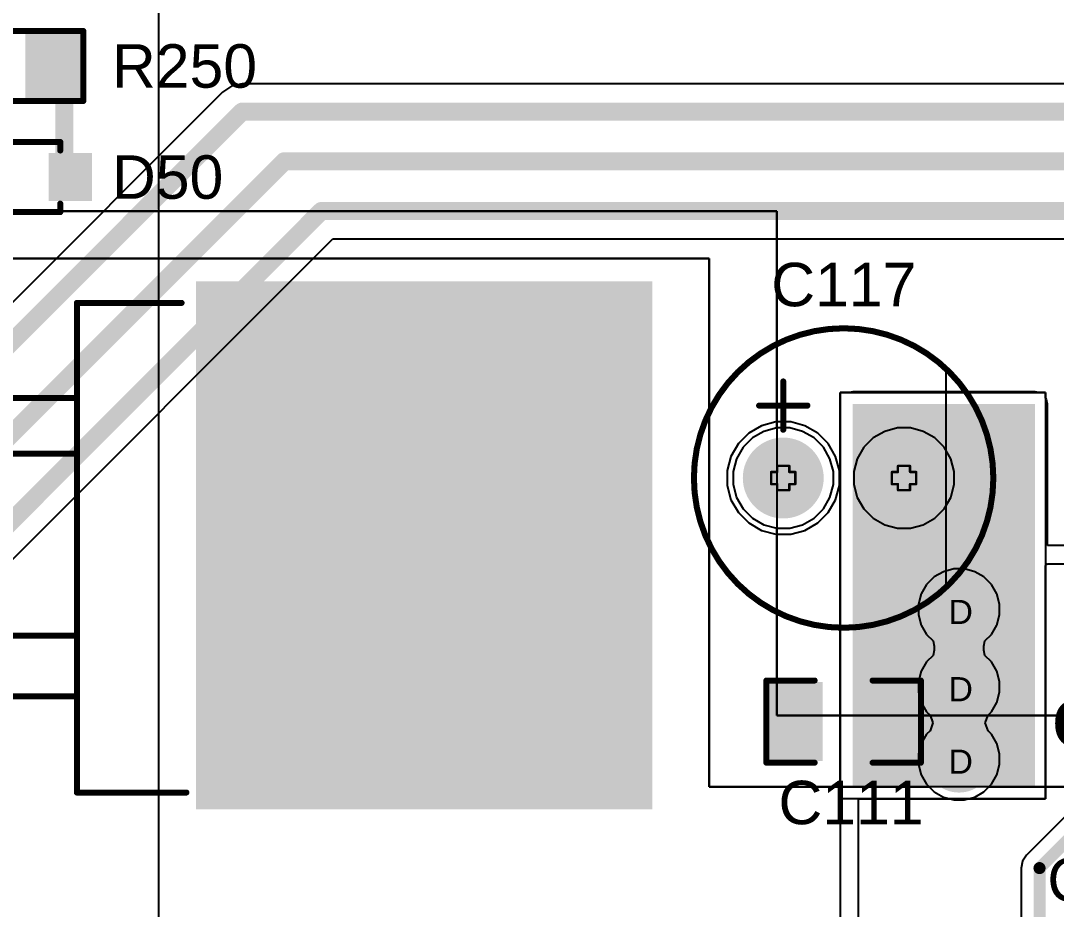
# Model space of a CAD drawing. Header units: inches. Extents: x 0 to 5379, y 0 to 5429.
# Drawn here: x 181.66 to 203.45, y 15.2 to 33.9 of the extents above; entities that cross this region are included whole.
import ezdxf

# ---------------------------------------------------------------- set-up
doc = ezdxf.new("R2010")
doc.units = ezdxf.units.IN
for name, color, linetype in [('Bottom Layer', 5, 'Continuous'), ('Bottom Solder', 6, 'Continuous'), ('Drill Drawing', 1, 'Continuous'), ('GND01', 16, 'Continuous'), ('GND02', 76, 'Continuous'), ('Multi-Layer', 9, 'Continuous'), ('Pad Holes', 156, 'Continuous'), ('PWR', 156, 'Continuous'), ('SIG 01', 90, 'Continuous'), ('Top Layer', 1, 'Continuous'), ('Top Overlay', 2, 'Continuous'), ('Top Paste', 8, 'Continuous'), ('Top Solder', 216, 'Continuous'), ('Via Holes', 16, 'Continuous')]:
    doc.layers.add(name, color=color, linetype=linetype)
doc.styles.add('Arial', font='', dxfattribs={"height": 0.2})
doc.styles.add('Arial_Bold', font='', dxfattribs={"height": 0.2})
doc.styles.get('Arial').set_extended_font_data('Arial')
doc.styles.get('Arial_Bold').set_extended_font_data('Arial', bold=True)

# ---------------------------------------------------------------- blocks, each defined once
blk = doc.blocks.new('R___0805_520')
at = {"layer": 'Top Layer'}
for points in [[(-1.524, 0.635), (-0.508, 0.635), (-0.508, -0.635), (-1.524, -0.635)], [(0.508, 0.635), (1.524, 0.635), (1.524, -0.635), (0.508, -0.635)]]:
    blk.add_hatch(color=1, dxfattribs=at).paths.add_polyline_path(points)
at = {"layer": 'Top Paste'}
for points in [[(-1.524, 0.635), (-0.508, 0.635), (-0.508, -0.635), (-1.524, -0.635)], [(0.508, 0.635), (1.524, 0.635), (1.524, -0.635), (0.508, -0.635)]]:
    blk.add_hatch(color=8, dxfattribs=at).paths.add_polyline_path(points)
at = {"layer": 'Top Solder'}
for points in [[(-1.6256, 0.7366), (-0.4064, 0.7366), (-0.4064, -0.7366), (-1.6256, -0.7366)], [(0.4064, 0.7366), (1.6256, 0.7366), (1.6256, -0.7366), (0.4064, -0.7366)]]:
    blk.add_hatch(color=216, dxfattribs=at).paths.add_polyline_path(points)
at = {"layer": 'Top Overlay'}
for points in [[(1.6256, 0.7366, 0.127, 0.127, 0), (-1.6256, 0.7366, 0.127, 0.127, 0)], [(-1.6256, 0.7366, 0.127, 0.127, 0), (-1.6256, -0.7366, 0.127, 0.127, 0)], [(1.6256, 0.7366, 0.127, 0.127, 0), (1.6256, -0.7366, 0.127, 0.127, 0)], [(1.6256, -0.7366, 0.127, 0.127, 0), (-1.6256, -0.7366, 0.127, 0.127, 0)]]:
    blk.add_lwpolyline(points, format="xyseb", dxfattribs=at)
for points in [[(-1.65735, 0.7366, 0.0635, 0.0635, 1), (-1.59385, 0.7366, 0.0635, 0.0635, 1)], [(-1.65735, 0.7366, 0.0635, 0.0635, 1), (-1.59385, 0.7366, 0.0635, 0.0635, 1)], [(1.59385, 0.7366, 0.0635, 0.0635, 1), (1.65735, 0.7366, 0.0635, 0.0635, 1)], [(1.59385, 0.7366, 0.0635, 0.0635, 1), (1.65735, 0.7366, 0.0635, 0.0635, 1)], [(-1.65735, -0.7366, 0.0635, 0.0635, 1), (-1.59385, -0.7366, 0.0635, 0.0635, 1)], [(-1.65735, -0.7366, 0.0635, 0.0635, 1), (-1.59385, -0.7366, 0.0635, 0.0635, 1)], [(1.59385, -0.7366, 0.0635, 0.0635, 1), (1.65735, -0.7366, 0.0635, 0.0635, 1)], [(1.59385, -0.7366, 0.0635, 0.0635, 1), (1.65735, -0.7366, 0.0635, 0.0635, 1)]]:
    blk.add_lwpolyline(points, format="xyseb", close=True, dxfattribs=at)
blk = doc.blocks.new('H2PAK_2_758')
at = {"layer": 'Top Layer'}
for points in [[(-5.5, 0.828), (-5.5, 10.328), (5.5, 10.328), (5.5, 0.828)], [(-3.34, -3.578), (-1.74, -3.578), (-1.74, -7.578), (-3.34, -7.578)], [(1.74, -3.578), (3.34, -3.578), (3.34, -7.578), (1.74, -7.578)]]:
    blk.add_hatch(color=1, dxfattribs=at).paths.add_polyline_path(points)
at = {"layer": 'Top Paste'}
for points in [[(-5.5, 0.828), (-5.5, 10.328), (5.5, 10.328), (5.5, 0.828)], [(-3.34, -3.578), (-1.74, -3.578), (-1.74, -7.578), (-3.34, -7.578)], [(1.74, -3.578), (3.34, -3.578), (3.34, -7.578), (1.74, -7.578)]]:
    blk.add_hatch(color=8, dxfattribs=at).paths.add_polyline_path(points)
at = {"layer": 'Top Solder'}
for points in [[(-5.551, 0.778), (-5.551, 10.379), (5.551, 10.379), (5.551, 0.778)], [(-3.391, -3.528), (-1.689, -3.528), (-1.689, -7.629), (-3.391, -7.629)], [(1.689, -3.528), (3.391, -3.528), (3.391, -7.629), (1.689, -7.629)]]:
    blk.add_hatch(color=216, dxfattribs=at).paths.add_polyline_path(points)
at = {"layer": 'Top Overlay'}
for points in [[(-5.1, -1.725, 0.127, 0.127, 0), (-5.1, 0.478, 0.127, 0.127, 0)], [(5.2, -1.725, 0.127, 0.127, 0), (5.2, 0.578, 0.127, 0.127, 0)], [(5.2, -1.725, 0.127, 0.127, 0), (-5.1, -1.725, 0.127, 0.127, 0)], [(-3.1, -3.225, 0.127, 0.127, 0), (-3.1, -1.725, 0.127, 0.127, 0)], [(-3.07, -1.725, 0.127, 0.127, 0), (-3.1, -1.725, 0.127, 0.127, 0)], [(-1.927, -3.225, 0.127, 0.127, 0), (-1.927, -1.725, 0.127, 0.127, 0)], [(1.9, -3.225, 0.127, 0.127, 0), (1.9, -1.725, 0.127, 0.127, 0)], [(1.959, -1.725, 0.127, 0.127, 0), (1.9, -1.725, 0.127, 0.127, 0)], [(3.178, -3.225, 0.127, 0.127, 0), (3.178, -1.725, 0.127, 0.127, 0)], [(-1.927, -3.225, 0.127, 0.127, 0), (-3.1, -3.225, 0.127, 0.127, 0)], [(3.178, -3.225, 0.127, 0.127, 0), (1.9, -3.225, 0.127, 0.127, 0)], [(-3.556, -5.493, 0.127, 0.127, 0), (-3.683, -5.366, 0.127, 0.127, 0)], [(-3.683, -5.62, 0.127, 0.127, 0), (-3.683, -5.366, 0.127, 0.127, 0)], [(-3.683, -5.62, 0.127, 0.127, 0), (-3.556, -5.493, 0.127, 0.127, 0)]]:
    blk.add_lwpolyline(points, format="xyseb", dxfattribs=at)
for points in [[(-5.132, 0.478, 0.0635, 0.0635, 1), (-5.068, 0.478, 0.0635, 0.0635, 1)], [(5.168, 0.578, 0.0635, 0.0635, 1), (5.232, 0.578, 0.0635, 0.0635, 1)], [(-5.132, -1.725, 0.0635, 0.0635, 1), (-5.068, -1.725, 0.0635, 0.0635, 1)], [(-5.132, -1.725, 0.0635, 0.0635, 1), (-5.068, -1.725, 0.0635, 0.0635, 1)], [(-3.132, -1.725, 0.0635, 0.0635, 1), (-3.068, -1.725, 0.0635, 0.0635, 1)], [(-3.132, -1.725, 0.0635, 0.0635, 1), (-3.068, -1.725, 0.0635, 0.0635, 1)], [(-3.102, -1.725, 0.0635, 0.0635, 1), (-3.039, -1.725, 0.0635, 0.0635, 1)], [(-1.959, -1.725, 0.0635, 0.0635, 1), (-1.896, -1.725, 0.0635, 0.0635, 1)], [(1.868, -1.725, 0.0635, 0.0635, 1), (1.932, -1.725, 0.0635, 0.0635, 1)], [(1.868, -1.725, 0.0635, 0.0635, 1), (1.932, -1.725, 0.0635, 0.0635, 1)], [(1.927, -1.725, 0.0635, 0.0635, 1), (1.99, -1.725, 0.0635, 0.0635, 1)], [(3.146, -1.725, 0.0635, 0.0635, 1), (3.21, -1.725, 0.0635, 0.0635, 1)], [(5.168, -1.725, 0.0635, 0.0635, 1), (5.232, -1.725, 0.0635, 0.0635, 1)], [(5.168, -1.725, 0.0635, 0.0635, 1), (5.232, -1.725, 0.0635, 0.0635, 1)], [(-3.132, -3.225, 0.0635, 0.0635, 1), (-3.068, -3.225, 0.0635, 0.0635, 1)], [(-3.132, -3.225, 0.0635, 0.0635, 1), (-3.068, -3.225, 0.0635, 0.0635, 1)], [(-1.959, -3.225, 0.0635, 0.0635, 1), (-1.896, -3.225, 0.0635, 0.0635, 1)], [(-1.959, -3.225, 0.0635, 0.0635, 1), (-1.896, -3.225, 0.0635, 0.0635, 1)], [(1.868, -3.225, 0.0635, 0.0635, 1), (1.932, -3.225, 0.0635, 0.0635, 1)], [(1.868, -3.225, 0.0635, 0.0635, 1), (1.932, -3.225, 0.0635, 0.0635, 1)], [(3.146, -3.225, 0.0635, 0.0635, 1), (3.21, -3.225, 0.0635, 0.0635, 1)], [(3.146, -3.225, 0.0635, 0.0635, 1), (3.21, -3.225, 0.0635, 0.0635, 1)], [(-3.714, -5.366, 0.0635, 0.0635, 1), (-3.651, -5.366, 0.0635, 0.0635, 1)], [(-3.714, -5.366, 0.0635, 0.0635, 1), (-3.651, -5.366, 0.0635, 0.0635, 1)], [(-3.587, -5.493, 0.0635, 0.0635, 1), (-3.524, -5.493, 0.0635, 0.0635, 1)], [(-3.587, -5.493, 0.0635, 0.0635, 1), (-3.524, -5.493, 0.0635, 0.0635, 1)], [(-3.714, -5.62, 0.0635, 0.0635, 1), (-3.651, -5.62, 0.0635, 0.0635, 1)], [(-3.714, -5.62, 0.0635, 0.0635, 1), (-3.651, -5.62, 0.0635, 0.0635, 1)]]:
    blk.add_lwpolyline(points, format="xyseb", close=True, dxfattribs=at)
blk = doc.blocks.new('SOD_323_886')
at = {"layer": 'Top Layer'}
for points in [[(-0.75, -0.45), (-1.55, -0.45), (-1.55, 0.45), (-0.75, 0.45)], [(1.55, -0.45), (0.75, -0.45), (0.75, 0.45), (1.55, 0.45)]]:
    blk.add_hatch(color=1, dxfattribs=at).paths.add_polyline_path(points)
at = {"layer": 'Top Overlay'}
for points in [[(-2.007, 0.483), (-0.914, 0.483), (-0.914, 0.788), (-2.007, 0.788)], [(-2.007, -0.508), (-1.575, -0.508), (-1.575, 0.508), (-2.007, 0.508)], [(-2.007, -0.787), (-0.914, -0.787), (-0.914, -0.482), (-2.007, -0.482)]]:
    blk.add_hatch(color=2, dxfattribs=at).paths.add_polyline_path(points)
at = {"layer": 'Top Paste'}
for points in [[(-0.75, -0.45), (-1.55, -0.45), (-1.55, 0.45), (-0.75, 0.45)], [(1.55, -0.45), (0.75, -0.45), (0.75, 0.45), (1.55, 0.45)]]:
    blk.add_hatch(color=8, dxfattribs=at).paths.add_polyline_path(points)
at = {"layer": 'Top Solder'}
for points in [[(-0.695, -0.505), (-1.605, -0.505), (-1.605, 0.505), (-0.695, 0.505)], [(1.605, -0.505), (0.695, -0.505), (0.695, 0.505), (1.605, 0.505)]]:
    blk.add_hatch(color=216, dxfattribs=at).paths.add_polyline_path(points)
at = {"layer": 'Top Overlay'}
for points in [[(-0.914, 0.737, 0.127, 0.127, 0), (0.94, 0.737, 0.127, 0.127, 0)], [(0.94, 0.559, 0.127, 0.127, 0), (0.94, 0.737, 0.127, 0.127, 0)], [(0.94, -0.737, 0.127, 0.127, 0), (0.94, -0.559, 0.127, 0.127, 0)], [(-0.914, -0.737, 0.127, 0.127, 0), (0.94, -0.737, 0.127, 0.127, 0)]]:
    blk.add_lwpolyline(points, format="xyseb", dxfattribs=at)
for points in [[(-0.946, 0.737, 0.0635, 0.0635, 1), (-0.883, 0.737, 0.0635, 0.0635, 1)], [(0.908, 0.737, 0.0635, 0.0635, 1), (0.972, 0.737, 0.0635, 0.0635, 1)], [(0.908, 0.737, 0.0635, 0.0635, 1), (0.972, 0.737, 0.0635, 0.0635, 1)], [(0.908, 0.559, 0.0635, 0.0635, 1), (0.972, 0.559, 0.0635, 0.0635, 1)], [(0.908, -0.559, 0.0635, 0.0635, 1), (0.972, -0.559, 0.0635, 0.0635, 1)], [(-0.946, -0.737, 0.0635, 0.0635, 1), (-0.883, -0.737, 0.0635, 0.0635, 1)], [(0.908, -0.737, 0.0635, 0.0635, 1), (0.972, -0.737, 0.0635, 0.0635, 1)], [(0.908, -0.737, 0.0635, 0.0635, 1), (0.972, -0.737, 0.0635, 0.0635, 1)]]:
    blk.add_lwpolyline(points, format="xyseb", close=True, dxfattribs=at)
blk = doc.blocks.new('SPE1VM221E12OL_1010')
at = {"layer": 'Bottom Layer'}
h = blk.add_hatch(color=5, dxfattribs=at)
edge = h.paths.add_edge_path()
edge.add_arc((-1.27, 0), 0.8, 0, 360)
h = blk.add_hatch(color=5, dxfattribs=at)
edge = h.paths.add_edge_path()
edge.add_arc((1.27, 0), 0.8, 0, 360)
at = {"layer": 'Bottom Solder'}
h = blk.add_hatch(color=6, dxfattribs=at)
edge = h.paths.add_edge_path()
edge.add_arc((-1.27, 0), 0.851, 0, 360)
h = blk.add_hatch(color=6, dxfattribs=at)
edge = h.paths.add_edge_path()
edge.add_arc((1.27, 0), 0.851, 0, 360)
at = {"layer": 'GND01'}
h = blk.add_hatch(color=16, dxfattribs=at)
edge = h.paths.add_edge_path()
edge.add_arc((-1.27, 0), 0.8, 0, 360)
h = blk.add_hatch(color=16, dxfattribs=at)
edge = h.paths.add_edge_path()
edge.add_arc((1.27, 0), 0.8, 0, 360)
at = {"layer": 'GND02'}
h = blk.add_hatch(color=76, dxfattribs=at)
edge = h.paths.add_edge_path()
edge.add_arc((-1.27, 0), 0.8, 0, 360)
h = blk.add_hatch(color=76, dxfattribs=at)
edge = h.paths.add_edge_path()
edge.add_arc((1.27, 0), 0.8, 0, 360)
at = {"layer": 'Multi-Layer'}
h = blk.add_hatch(color=9, dxfattribs=at)
edge = h.paths.add_edge_path()
edge.add_arc((-1.27, 0), 0.8, 0, 360)
h = blk.add_hatch(color=9, dxfattribs=at)
edge = h.paths.add_edge_path()
edge.add_arc((1.27, 0), 0.8, 0, 360)
at = {"layer": 'Pad Holes'}
h = blk.add_hatch(color=7, dxfattribs=at)
edge = h.paths.add_edge_path()
edge.add_arc((-1.27, 0), 0.5, 0, 360)
h = blk.add_hatch(color=7, dxfattribs=at)
edge = h.paths.add_edge_path()
edge.add_arc((1.27, 0), 0.5, 0, 360)
at = {"layer": 'PWR'}
h = blk.add_hatch(color=156, dxfattribs=at)
edge = h.paths.add_edge_path()
edge.add_arc((-1.27, 0), 0.8, 0, 360)
h = blk.add_hatch(color=156, dxfattribs=at)
edge = h.paths.add_edge_path()
edge.add_arc((1.27, 0), 0.8, 0, 360)
at = {"layer": 'SIG 01'}
h = blk.add_hatch(color=90, dxfattribs=at)
edge = h.paths.add_edge_path()
edge.add_arc((-1.27, 0), 0.8, 0, 360)
h = blk.add_hatch(color=90, dxfattribs=at)
edge = h.paths.add_edge_path()
edge.add_arc((1.27, 0), 0.8, 0, 360)
at = {"layer": 'Top Layer'}
h = blk.add_hatch(color=1, dxfattribs=at)
edge = h.paths.add_edge_path()
edge.add_arc((-1.27, 0), 0.8, 0, 360)
h = blk.add_hatch(color=1, dxfattribs=at)
edge = h.paths.add_edge_path()
edge.add_arc((1.27, 0), 0.8, 0, 360)
at = {"layer": 'Top Solder'}
h = blk.add_hatch(color=216, dxfattribs=at)
edge = h.paths.add_edge_path()
edge.add_arc((-1.27, 0), 0.851, 0, 360)
h = blk.add_hatch(color=216, dxfattribs=at)
edge = h.paths.add_edge_path()
edge.add_arc((1.27, 0), 0.851, 0, 360)
at = {"layer": 'Top Overlay'}
for p, q in [((2.159, -2.286), (2.159, 2.286)), ((2.159, 2.286), (2.319, 2.142)), ((2.319, 2.142), (2.595, 1.812)), ((2.595, 1.812), (2.822, 1.447)), ((2.822, 1.447), (2.997, 1.054)), ((2.997, 1.054), (3.115, 0.641)), ((3.115, 0.641), (3.175, 0.215)), ((3.175, 0.215), (3.175, -0.215)), ((3.175, -0.215), (3.115, -0.641)), ((3.115, -0.641), (2.997, -1.054)), ((2.997, -1.054), (2.822, -1.447)), ((2.822, -1.447), (2.595, -1.812)), ((2.595, -1.812), (2.319, -2.142)), ((2.319, -2.142), (2.159, -2.286)), ((2.159, -2.286), (2.159, -2.286))]:
    blk.add_line(p, q, dxfattribs=at)
for points in [[(3.15, 0, 0.127, 0.127, 1), (-3.15, 0, 0.127, 0.127, 1)], [(-1.302, 2.032, 0.0635, 0.0635, 1), (-1.238, 2.032, 0.0635, 0.0635, 1)], [(-1.81, 1.524, 0.0635, 0.0635, 1), (-1.746, 1.524, 0.0635, 0.0635, 1)], [(-0.794, 1.524, 0.0635, 0.0635, 1), (-0.73, 1.524, 0.0635, 0.0635, 1)], [(-1.302, 1.016, 0.0635, 0.0635, 1), (-1.238, 1.016, 0.0635, 0.0635, 1)], [(-3.181, 0, 0.0635, 0.0635, 1), (-3.118, 0, 0.0635, 0.0635, 1)], [(3.118, 0, 0.0635, 0.0635, 1), (3.181, 0, 0.0635, 0.0635, 1)]]:
    blk.add_lwpolyline(points, format="xyseb", close=True, dxfattribs=at)
for points in [[(-1.27, 1.016, 0.127, 0.127, 0), (-1.27, 2.032, 0.127, 0.127, 0)], [(-1.778, 1.524, 0.127, 0.127, 0), (-0.762, 1.524, 0.127, 0.127, 0)]]:
    blk.add_lwpolyline(points, format="xyseb", dxfattribs=at)
blk = doc.blocks.new('C___0805_1016')
at = {"layer": 'Top Layer'}
for points in [[(-1.524, 0.762), (-0.508, 0.762), (-0.508, -0.762), (-1.524, -0.762)], [(0.508, 0.762), (1.524, 0.762), (1.524, -0.762), (0.508, -0.762)]]:
    blk.add_hatch(color=1, dxfattribs=at).paths.add_polyline_path(points)
at = {"layer": 'Top Paste'}
for points in [[(-1.524, 0.762), (-0.508, 0.762), (-0.508, -0.762), (-1.524, -0.762)], [(0.508, 0.762), (1.524, 0.762), (1.524, -0.762), (0.508, -0.762)]]:
    blk.add_hatch(color=8, dxfattribs=at).paths.add_polyline_path(points)
at = {"layer": 'Top Solder'}
for points in [[(-1.594, 0.832), (-0.438, 0.832), (-0.438, -0.832), (-1.594, -0.832)], [(0.438, 0.832), (1.594, 0.832), (1.594, -0.832), (0.438, -0.832)]]:
    blk.add_hatch(color=216, dxfattribs=at).paths.add_polyline_path(points)
at = {"layer": 'Top Overlay'}
for points in [[(-1.626, 0.864, 0.127, 0.127, 0), (-1.626, -0.864, 0.127, 0.127, 0)], [(-0.61, 0.864, 0.127, 0.127, 0), (-1.626, 0.864, 0.127, 0.127, 0)], [(1.626, 0.864, 0.127, 0.127, 0), (0.61, 0.864, 0.127, 0.127, 0)], [(1.626, 0.864, 0.127, 0.127, 0), (1.626, -0.864, 0.127, 0.127, 0)], [(-0.61, -0.864, 0.127, 0.127, 0), (-1.626, -0.864, 0.127, 0.127, 0)], [(1.626, -0.864, 0.127, 0.127, 0), (0.61, -0.864, 0.127, 0.127, 0)]]:
    blk.add_lwpolyline(points, format="xyseb", dxfattribs=at)
for points in [[(-1.657, 0.864, 0.0635, 0.0635, 1), (-1.594, 0.864, 0.0635, 0.0635, 1)], [(-1.657, 0.864, 0.0635, 0.0635, 1), (-1.594, 0.864, 0.0635, 0.0635, 1)], [(-0.641, 0.864, 0.0635, 0.0635, 1), (-0.578, 0.864, 0.0635, 0.0635, 1)], [(0.578, 0.864, 0.0635, 0.0635, 1), (0.641, 0.864, 0.0635, 0.0635, 1)], [(1.594, 0.864, 0.0635, 0.0635, 1), (1.657, 0.864, 0.0635, 0.0635, 1)], [(1.594, 0.864, 0.0635, 0.0635, 1), (1.657, 0.864, 0.0635, 0.0635, 1)], [(-1.657, -0.864, 0.0635, 0.0635, 1), (-1.594, -0.864, 0.0635, 0.0635, 1)], [(-1.657, -0.864, 0.0635, 0.0635, 1), (-1.594, -0.864, 0.0635, 0.0635, 1)], [(-0.641, -0.864, 0.0635, 0.0635, 1), (-0.578, -0.864, 0.0635, 0.0635, 1)], [(0.578, -0.864, 0.0635, 0.0635, 1), (0.641, -0.864, 0.0635, 0.0635, 1)], [(1.594, -0.864, 0.0635, 0.0635, 1), (1.657, -0.864, 0.0635, 0.0635, 1)], [(1.594, -0.864, 0.0635, 0.0635, 1), (1.657, -0.864, 0.0635, 0.0635, 1)]]:
    blk.add_lwpolyline(points, format="xyseb", close=True, dxfattribs=at)

msp = doc.modelspace()

# ---------------------------------------------------------------- hatches: boundary and pattern name
at = {"layer": 'Bottom Layer'}
h = msp.add_hatch(color=5, dxfattribs=at)
edge = h.paths.add_edge_path()
edge.add_arc((201.401, 21.51), 0.6, 0, 360)
h = msp.add_hatch(color=5, dxfattribs=at)
edge = h.paths.add_edge_path()
edge.add_arc((201.401, 19.885), 0.6, 0, 360)
h = msp.add_hatch(color=5, dxfattribs=at)
edge = h.paths.add_edge_path()
edge.add_arc((201.401, 18.361), 0.6, 0, 360)
at = {"layer": 'Bottom Solder'}
h = msp.add_hatch(color=6, dxfattribs=at)
edge = h.paths.add_edge_path()
edge.add_arc((201.401, 21.51), 0.702, 0, 360)
h = msp.add_hatch(color=6, dxfattribs=at)
edge = h.paths.add_edge_path()
edge.add_arc((201.401, 19.885), 0.702, 0, 360)
h = msp.add_hatch(color=6, dxfattribs=at)
edge = h.paths.add_edge_path()
edge.add_arc((201.401, 18.361), 0.702, 0, 360)
at = {"layer": 'GND01'}
h = msp.add_hatch(color=16, dxfattribs=at)
edge = h.paths.add_edge_path()
edge.add_arc((201.401, 21.51), 0.6, 0, 360)
h = msp.add_hatch(color=16, dxfattribs=at)
edge = h.paths.add_edge_path()
edge.add_arc((201.401, 19.885), 0.6, 0, 360)
h = msp.add_hatch(color=16, dxfattribs=at)
edge = h.paths.add_edge_path()
edge.add_arc((201.401, 18.361), 0.6, 0, 360)
at = {"layer": 'GND02'}
h = msp.add_hatch(color=76, dxfattribs=at)
edge = h.paths.add_edge_path()
edge.add_arc((201.401, 21.51), 0.6, 0, 360)
h = msp.add_hatch(color=76, dxfattribs=at)
edge = h.paths.add_edge_path()
edge.add_arc((201.401, 19.885), 0.6, 0, 360)
h = msp.add_hatch(color=76, dxfattribs=at)
edge = h.paths.add_edge_path()
edge.add_arc((201.401, 18.361), 0.6, 0, 360)
at = {"layer": 'PWR'}
h = msp.add_hatch(color=156, dxfattribs=at)
edge = h.paths.add_edge_path()
edge.add_arc((201.401, 21.51), 0.6, 0, 360)
h = msp.add_hatch(color=156, dxfattribs=at)
edge = h.paths.add_edge_path()
edge.add_arc((201.401, 19.885), 0.6, 0, 360)
h = msp.add_hatch(color=156, dxfattribs=at)
edge = h.paths.add_edge_path()
edge.add_arc((201.401, 18.361), 0.6, 0, 360)
at = {"layer": 'SIG 01'}
h = msp.add_hatch(color=90, dxfattribs=at)
edge = h.paths.add_edge_path()
edge.add_arc((201.401, 21.51), 0.6, 0, 360)
h = msp.add_hatch(color=90, dxfattribs=at)
edge = h.paths.add_edge_path()
edge.add_arc((201.401, 19.885), 0.6, 0, 360)
h = msp.add_hatch(color=90, dxfattribs=at)
edge = h.paths.add_edge_path()
edge.add_arc((201.401, 18.361), 0.6, 0, 360)
at = {"layer": 'Top Layer'}
msp.add_hatch(color=1, dxfattribs=at).paths.add_polyline_path([(199.166, 17.78), (203.001, 17.78), (203.001, 25.832), (199.166, 25.832)])
h = msp.add_hatch(color=1, dxfattribs=at)
edge = h.paths.add_edge_path()
edge.add_arc((201.401, 21.51), 0.6, 0, 360)
h = msp.add_hatch(color=1, dxfattribs=at)
edge = h.paths.add_edge_path()
edge.add_arc((201.401, 19.885), 0.6, 0, 360)
h = msp.add_hatch(color=1, dxfattribs=at)
edge = h.paths.add_edge_path()
edge.add_arc((201.401, 18.361), 0.6, 0, 360)
at = {"layer": 'Top Solder'}
h = msp.add_hatch(color=216, dxfattribs=at)
edge = h.paths.add_edge_path()
edge.add_arc((201.401, 21.51), 0.702, 0, 360)
h = msp.add_hatch(color=216, dxfattribs=at)
edge = h.paths.add_edge_path()
edge.add_arc((201.401, 19.885), 0.702, 0, 360)
h = msp.add_hatch(color=216, dxfattribs=at)
edge = h.paths.add_edge_path()
edge.add_arc((201.401, 18.361), 0.702, 0, 360)
at = {"layer": 'Via Holes'}
h = msp.add_hatch(color=7, dxfattribs=at)
edge = h.paths.add_edge_path()
edge.add_arc((201.401, 21.51), 0.35, 0, 360)
h = msp.add_hatch(color=7, dxfattribs=at)
edge = h.paths.add_edge_path()
edge.add_arc((201.401, 19.885), 0.35, 0, 360)
h = msp.add_hatch(color=7, dxfattribs=at)
edge = h.paths.add_edge_path()
edge.add_arc((201.401, 18.361), 0.35, 0, 360)

# ---------------------------------------------------------------- linework, layer by layer
at = {"layer": 'Bottom Layer'}
for p, q in [((179.354, 29.892), (197.565, 29.892)), ((197.565, 29.892), (179.515, 29.892)), ((197.565, 29.892), (197.565, 19.278)), ((197.565, 25.33), (197.565, 29.892)), ((196.146, 28.894), (179.354, 28.894)), ((179.354, 28.894), (196.146, 28.894)), ((196.146, 17.78), (196.146, 28.894)), ((196.146, 28.894), (196.146, 17.78)), ((197.842, 25.33), (197.565, 25.33)), ((198.11, 25.258), (197.842, 25.33)), ((198.351, 25.119), (198.11, 25.258)), ((198.547, 24.923), (198.351, 25.119)), ((198.686, 24.683), (198.547, 24.923)), ((198.757, 24.415), (198.686, 24.683)), ((198.757, 24.137), (198.757, 24.415)), ((198.686, 23.869), (198.757, 24.137)), ((198.547, 23.629), (198.686, 23.869)), ((198.351, 23.433), (198.547, 23.629)), ((198.11, 23.294), (198.351, 23.433)), ((197.565, 19.278), (197.565, 23.222)), ((197.565, 23.222), (197.842, 23.222)), ((197.842, 23.222), (198.11, 23.294)), ((197.565, 19.278), (206.397, 19.278)), ((206.397, 19.278), (197.565, 19.278)), ((205.137, 17.78), (196.146, 17.78)), ((196.146, 17.78), (200.774, 17.78)), ((200.774, 17.78), (200.877, 17.677)), ((200.877, 17.677), (201.072, 17.565)), ((201.731, 17.565), (201.926, 17.677)), ((201.926, 17.677), (202.028, 17.78)), ((202.028, 17.78), (205.137, 17.78)), ((201.072, 17.565), (201.289, 17.507)), ((201.289, 17.507), (201.514, 17.507)), ((201.514, 17.507), (201.731, 17.565))]:
    msp.add_line(p, q, dxfattribs=at)
at = {"layer": 'Drill Drawing'}
for points in [[(197.449, 24.149, 0.0508, 0.0508, 0), (197.449, 24.403, 0.0508, 0.0508, 0)], [(197.449, 24.403, 0.0508, 0.0508, 0), (197.576, 24.403, 0.0508, 0.0508, 0)], [(197.576, 24.403, 0.0508, 0.0508, 0), (197.576, 24.53, 0.0508, 0.0508, 0)], [(197.576, 24.53, 0.0508, 0.0508, 0), (197.83, 24.53, 0.0508, 0.0508, 0)], [(197.83, 24.403, 0.0508, 0.0508, 0), (197.83, 24.53, 0.0508, 0.0508, 0)], [(197.83, 24.403, 0.0508, 0.0508, 0), (197.957, 24.403, 0.0508, 0.0508, 0)], [(197.957, 24.149, 0.0508, 0.0508, 0), (197.957, 24.403, 0.0508, 0.0508, 0)], [(199.989, 24.149, 0.0508, 0.0508, 0), (199.989, 24.403, 0.0508, 0.0508, 0)], [(199.989, 24.403, 0.0508, 0.0508, 0), (200.116, 24.403, 0.0508, 0.0508, 0)], [(200.116, 24.403, 0.0508, 0.0508, 0), (200.116, 24.53, 0.0508, 0.0508, 0)], [(200.116, 24.53, 0.0508, 0.0508, 0), (200.37, 24.53, 0.0508, 0.0508, 0)], [(200.37, 24.403, 0.0508, 0.0508, 0), (200.37, 24.53, 0.0508, 0.0508, 0)], [(200.37, 24.403, 0.0508, 0.0508, 0), (200.497, 24.403, 0.0508, 0.0508, 0)], [(200.497, 24.149, 0.0508, 0.0508, 0), (200.497, 24.403, 0.0508, 0.0508, 0)], [(197.449, 24.149, 0.0508, 0.0508, 0), (197.576, 24.149, 0.0508, 0.0508, 0)], [(197.576, 24.022, 0.0508, 0.0508, 0), (197.576, 24.149, 0.0508, 0.0508, 0)], [(197.576, 24.022, 0.0508, 0.0508, 0), (197.83, 24.022, 0.0508, 0.0508, 0)], [(197.83, 24.149, 0.0508, 0.0508, 0), (197.957, 24.149, 0.0508, 0.0508, 0)], [(197.83, 24.022, 0.0508, 0.0508, 0), (197.83, 24.149, 0.0508, 0.0508, 0)], [(199.989, 24.149, 0.0508, 0.0508, 0), (200.116, 24.149, 0.0508, 0.0508, 0)], [(200.116, 24.022, 0.0508, 0.0508, 0), (200.116, 24.149, 0.0508, 0.0508, 0)], [(200.116, 24.022, 0.0508, 0.0508, 0), (200.37, 24.022, 0.0508, 0.0508, 0)], [(200.37, 24.149, 0.0508, 0.0508, 0), (200.497, 24.149, 0.0508, 0.0508, 0)], [(200.37, 24.022, 0.0508, 0.0508, 0), (200.37, 24.149, 0.0508, 0.0508, 0)]]:
    msp.add_lwpolyline(points, format="xyseb", dxfattribs=at)
for points in [[(197.437, 24.403, 0.0254, 0.0254, 1), (197.462, 24.403, 0.0254, 0.0254, 1)], [(197.437, 24.403, 0.0254, 0.0254, 1), (197.462, 24.403, 0.0254, 0.0254, 1)], [(197.564, 24.53, 0.0254, 0.0254, 1), (197.589, 24.53, 0.0254, 0.0254, 1)], [(197.564, 24.53, 0.0254, 0.0254, 1), (197.589, 24.53, 0.0254, 0.0254, 1)], [(197.564, 24.403, 0.0254, 0.0254, 1), (197.589, 24.403, 0.0254, 0.0254, 1)], [(197.564, 24.403, 0.0254, 0.0254, 1), (197.589, 24.403, 0.0254, 0.0254, 1)], [(197.818, 24.53, 0.0254, 0.0254, 1), (197.843, 24.53, 0.0254, 0.0254, 1)], [(197.818, 24.53, 0.0254, 0.0254, 1), (197.843, 24.53, 0.0254, 0.0254, 1)], [(197.818, 24.403, 0.0254, 0.0254, 1), (197.843, 24.403, 0.0254, 0.0254, 1)], [(197.818, 24.403, 0.0254, 0.0254, 1), (197.843, 24.403, 0.0254, 0.0254, 1)], [(197.945, 24.403, 0.0254, 0.0254, 1), (197.97, 24.403, 0.0254, 0.0254, 1)], [(197.945, 24.403, 0.0254, 0.0254, 1), (197.97, 24.403, 0.0254, 0.0254, 1)], [(199.977, 24.403, 0.0254, 0.0254, 1), (200.002, 24.403, 0.0254, 0.0254, 1)], [(199.977, 24.403, 0.0254, 0.0254, 1), (200.002, 24.403, 0.0254, 0.0254, 1)], [(200.104, 24.53, 0.0254, 0.0254, 1), (200.129, 24.53, 0.0254, 0.0254, 1)], [(200.104, 24.53, 0.0254, 0.0254, 1), (200.129, 24.53, 0.0254, 0.0254, 1)], [(200.104, 24.403, 0.0254, 0.0254, 1), (200.129, 24.403, 0.0254, 0.0254, 1)], [(200.104, 24.403, 0.0254, 0.0254, 1), (200.129, 24.403, 0.0254, 0.0254, 1)], [(200.358, 24.53, 0.0254, 0.0254, 1), (200.383, 24.53, 0.0254, 0.0254, 1)], [(200.358, 24.53, 0.0254, 0.0254, 1), (200.383, 24.53, 0.0254, 0.0254, 1)], [(200.358, 24.403, 0.0254, 0.0254, 1), (200.383, 24.403, 0.0254, 0.0254, 1)], [(200.358, 24.403, 0.0254, 0.0254, 1), (200.383, 24.403, 0.0254, 0.0254, 1)], [(200.485, 24.403, 0.0254, 0.0254, 1), (200.51, 24.403, 0.0254, 0.0254, 1)], [(200.485, 24.403, 0.0254, 0.0254, 1), (200.51, 24.403, 0.0254, 0.0254, 1)], [(197.437, 24.149, 0.0254, 0.0254, 1), (197.462, 24.149, 0.0254, 0.0254, 1)], [(197.437, 24.149, 0.0254, 0.0254, 1), (197.462, 24.149, 0.0254, 0.0254, 1)], [(197.564, 24.149, 0.0254, 0.0254, 1), (197.589, 24.149, 0.0254, 0.0254, 1)], [(197.564, 24.149, 0.0254, 0.0254, 1), (197.589, 24.149, 0.0254, 0.0254, 1)], [(197.564, 24.022, 0.0254, 0.0254, 1), (197.589, 24.022, 0.0254, 0.0254, 1)], [(197.564, 24.022, 0.0254, 0.0254, 1), (197.589, 24.022, 0.0254, 0.0254, 1)], [(197.818, 24.149, 0.0254, 0.0254, 1), (197.843, 24.149, 0.0254, 0.0254, 1)], [(197.818, 24.149, 0.0254, 0.0254, 1), (197.843, 24.149, 0.0254, 0.0254, 1)], [(197.818, 24.022, 0.0254, 0.0254, 1), (197.843, 24.022, 0.0254, 0.0254, 1)], [(197.818, 24.022, 0.0254, 0.0254, 1), (197.843, 24.022, 0.0254, 0.0254, 1)], [(197.945, 24.149, 0.0254, 0.0254, 1), (197.97, 24.149, 0.0254, 0.0254, 1)], [(197.945, 24.149, 0.0254, 0.0254, 1), (197.97, 24.149, 0.0254, 0.0254, 1)], [(199.977, 24.149, 0.0254, 0.0254, 1), (200.002, 24.149, 0.0254, 0.0254, 1)], [(199.977, 24.149, 0.0254, 0.0254, 1), (200.002, 24.149, 0.0254, 0.0254, 1)], [(200.104, 24.149, 0.0254, 0.0254, 1), (200.129, 24.149, 0.0254, 0.0254, 1)], [(200.104, 24.149, 0.0254, 0.0254, 1), (200.129, 24.149, 0.0254, 0.0254, 1)], [(200.104, 24.022, 0.0254, 0.0254, 1), (200.129, 24.022, 0.0254, 0.0254, 1)], [(200.104, 24.022, 0.0254, 0.0254, 1), (200.129, 24.022, 0.0254, 0.0254, 1)], [(200.358, 24.149, 0.0254, 0.0254, 1), (200.383, 24.149, 0.0254, 0.0254, 1)], [(200.358, 24.149, 0.0254, 0.0254, 1), (200.383, 24.149, 0.0254, 0.0254, 1)], [(200.358, 24.022, 0.0254, 0.0254, 1), (200.383, 24.022, 0.0254, 0.0254, 1)], [(200.358, 24.022, 0.0254, 0.0254, 1), (200.383, 24.022, 0.0254, 0.0254, 1)], [(200.485, 24.149, 0.0254, 0.0254, 1), (200.51, 24.149, 0.0254, 0.0254, 1)], [(200.485, 24.149, 0.0254, 0.0254, 1), (200.51, 24.149, 0.0254, 0.0254, 1)]]:
    msp.add_lwpolyline(points, format="xyseb", close=True, dxfattribs=at)
at = {"layer": 'GND01'}
for p, q in [((197.565, 25.33), (197.297, 25.258)), ((197.842, 25.33), (197.565, 25.33)), ((198.11, 25.258), (197.842, 25.33)), ((197.056, 25.119), (196.86, 24.923)), ((197.297, 25.258), (197.056, 25.119)), ((198.351, 25.119), (198.11, 25.258)), ((198.547, 24.923), (198.351, 25.119)), ((196.86, 24.923), (196.721, 24.683)), ((198.686, 24.683), (198.547, 24.923)), ((196.721, 24.683), (196.649, 24.415)), ((198.757, 24.415), (198.686, 24.683)), ((196.649, 24.415), (196.649, 24.137)), ((198.757, 24.137), (198.757, 24.415)), ((196.649, 24.137), (196.721, 23.869)), ((198.686, 23.869), (198.757, 24.137)), ((196.721, 23.869), (196.86, 23.629)), ((198.547, 23.629), (198.686, 23.869)), ((196.86, 23.629), (197.056, 23.433)), ((198.351, 23.433), (198.547, 23.629)), ((197.056, 23.433), (197.297, 23.294)), ((198.11, 23.294), (198.351, 23.433)), ((197.297, 23.294), (197.565, 23.222)), ((197.565, 23.222), (197.842, 23.222)), ((197.842, 23.222), (198.11, 23.294))]:
    msp.add_line(p, q, dxfattribs=at)
at = {"layer": 'GND02'}
for p, q in [((197.565, 25.33), (197.297, 25.258)), ((197.842, 25.33), (197.565, 25.33)), ((198.11, 25.258), (197.842, 25.33)), ((197.056, 25.119), (196.86, 24.923)), ((197.297, 25.258), (197.056, 25.119)), ((198.351, 25.119), (198.11, 25.258)), ((198.547, 24.923), (198.351, 25.119)), ((196.86, 24.923), (196.721, 24.683)), ((198.686, 24.683), (198.547, 24.923)), ((196.721, 24.683), (196.649, 24.415)), ((198.757, 24.415), (198.686, 24.683)), ((196.649, 24.415), (196.649, 24.137)), ((198.757, 24.137), (198.757, 24.415)), ((196.649, 24.137), (196.721, 23.869)), ((198.686, 23.869), (198.757, 24.137)), ((196.721, 23.869), (196.86, 23.629)), ((198.547, 23.629), (198.686, 23.869)), ((196.86, 23.629), (197.056, 23.433)), ((198.351, 23.433), (198.547, 23.629)), ((197.056, 23.433), (197.297, 23.294)), ((198.11, 23.294), (198.351, 23.433)), ((197.297, 23.294), (197.565, 23.222)), ((197.565, 23.222), (197.842, 23.222)), ((197.842, 23.222), (198.11, 23.294))]:
    msp.add_line(p, q, dxfattribs=at)
at = {"layer": 'PWR'}
for p, q in [((197.565, 25.33), (197.297, 25.258)), ((197.842, 25.33), (197.565, 25.33)), ((198.11, 25.258), (197.842, 25.33)), ((200.105, 25.33), (199.837, 25.258)), ((200.382, 25.33), (200.105, 25.33)), ((200.65, 25.258), (200.382, 25.33)), ((197.056, 25.119), (196.86, 24.923)), ((197.297, 25.258), (197.056, 25.119)), ((198.351, 25.119), (198.11, 25.258)), ((198.547, 24.923), (198.351, 25.119)), ((199.596, 25.119), (199.4, 24.923)), ((199.837, 25.258), (199.596, 25.119)), ((200.891, 25.119), (200.65, 25.258)), ((201.087, 24.923), (200.891, 25.119)), ((196.86, 24.923), (196.721, 24.683)), ((198.686, 24.683), (198.547, 24.923)), ((199.4, 24.923), (199.261, 24.683)), ((201.226, 24.683), (201.087, 24.923)), ((196.721, 24.683), (196.649, 24.415)), ((198.757, 24.415), (198.686, 24.683)), ((199.261, 24.683), (199.189, 24.415)), ((201.297, 24.415), (201.226, 24.683)), ((196.649, 24.415), (196.649, 24.137)), ((198.757, 24.137), (198.757, 24.415)), ((199.189, 24.415), (199.189, 24.137)), ((201.297, 24.137), (201.297, 24.415)), ((196.649, 24.137), (196.721, 23.869)), ((198.686, 23.869), (198.757, 24.137)), ((199.189, 24.137), (199.261, 23.869)), ((201.226, 23.869), (201.297, 24.137)), ((196.721, 23.869), (196.86, 23.629)), ((198.547, 23.629), (198.686, 23.869)), ((199.261, 23.869), (199.4, 23.629)), ((201.087, 23.629), (201.226, 23.869)), ((196.86, 23.629), (197.056, 23.433)), ((198.351, 23.433), (198.547, 23.629)), ((199.4, 23.629), (199.596, 23.433)), ((200.891, 23.433), (201.087, 23.629)), ((197.056, 23.433), (197.297, 23.294)), ((198.11, 23.294), (198.351, 23.433)), ((199.596, 23.433), (199.837, 23.294)), ((200.65, 23.294), (200.891, 23.433)), ((197.297, 23.294), (197.565, 23.222)), ((197.565, 23.222), (197.842, 23.222)), ((197.842, 23.222), (198.11, 23.294)), ((199.837, 23.294), (200.105, 23.222)), ((200.105, 23.222), (200.382, 23.222)), ((200.382, 23.222), (200.65, 23.294)), ((201.072, 22.306), (200.877, 22.194)), ((201.289, 22.364), (201.072, 22.306)), ((201.514, 22.364), (201.289, 22.364)), ((201.731, 22.306), (201.514, 22.364)), ((201.926, 22.194), (201.731, 22.306)), ((200.718, 22.035), (200.605, 21.84)), ((200.877, 22.194), (200.718, 22.035)), ((202.085, 22.035), (201.926, 22.194)), ((202.197, 21.84), (202.085, 22.035)), ((200.605, 21.84), (200.547, 21.623)), ((202.255, 21.623), (202.197, 21.84)), ((200.547, 21.623), (200.547, 21.398)), ((202.255, 21.398), (202.255, 21.623)), ((200.547, 21.398), (200.605, 21.181)), ((202.197, 21.181), (202.255, 21.398)), ((200.605, 21.181), (200.718, 20.986)), ((202.085, 20.986), (202.197, 21.181)), ((200.718, 20.986), (200.855, 20.849)), ((201.947, 20.849), (202.085, 20.986)), ((200.855, 20.849), (200.877, 20.737)), ((200.877, 20.737), (200.877, 20.658)), ((201.926, 20.737), (201.947, 20.849)), ((201.926, 20.658), (201.926, 20.737)), ((200.855, 20.546), (200.718, 20.409)), ((200.877, 20.658), (200.855, 20.546)), ((201.947, 20.546), (201.926, 20.658)), ((202.085, 20.409), (201.947, 20.546)), ((200.718, 20.409), (200.605, 20.214)), ((202.197, 20.214), (202.085, 20.409)), ((200.605, 20.214), (200.547, 19.997)), ((202.255, 19.997), (202.197, 20.214)), ((200.547, 19.997), (200.547, 19.772)), ((202.255, 19.772), (202.255, 19.997)), ((200.547, 19.772), (200.605, 19.555)), ((202.197, 19.555), (202.255, 19.772)), ((200.605, 19.555), (200.718, 19.36)), ((202.085, 19.36), (202.197, 19.555)), ((200.718, 19.36), (200.791, 19.287)), ((200.791, 19.287), (200.849, 19.123)), ((201.954, 19.123), (202.012, 19.287)), ((202.012, 19.287), (202.085, 19.36)), ((200.791, 18.958), (200.718, 18.885)), ((200.849, 19.123), (200.791, 18.958)), ((202.012, 18.958), (201.954, 19.123)), ((202.085, 18.885), (202.012, 18.958)), ((200.718, 18.885), (200.605, 18.69)), ((202.197, 18.69), (202.085, 18.885)), ((200.605, 18.69), (200.547, 18.473)), ((202.255, 18.473), (202.197, 18.69)), ((200.547, 18.473), (200.547, 18.248)), ((202.255, 18.248), (202.255, 18.473)), ((200.547, 18.248), (200.605, 18.031)), ((202.197, 18.031), (202.255, 18.248)), ((200.605, 18.031), (200.718, 17.836)), ((202.085, 17.836), (202.197, 18.031)), ((200.718, 17.836), (200.877, 17.677)), ((200.877, 17.677), (201.072, 17.565)), ((201.731, 17.565), (201.926, 17.677)), ((201.926, 17.677), (202.085, 17.836)), ((201.072, 17.565), (201.289, 17.507)), ((201.289, 17.507), (201.514, 17.507)), ((201.514, 17.507), (201.731, 17.565))]:
    msp.add_line(p, q, dxfattribs=at)
at = {"layer": 'SIG 01'}
for p, q in [((186.096, 32.522), (185.907, 32.396)), ((186.319, 32.567), (186.096, 32.522)), ((246.301, 32.567), (186.319, 32.567)), ((185.907, 32.396), (169.391, 15.88)), ((174.525, 15.607), (188.227, 29.309)), ((188.227, 29.309), (216.098, 29.309)), ((197.248, 25.376), (196.978, 25.221)), ((197.548, 25.457), (197.248, 25.376)), ((197.859, 25.457), (197.548, 25.457)), ((198.159, 25.376), (197.859, 25.457)), ((198.429, 25.221), (198.159, 25.376)), ((196.978, 25.221), (196.758, 25.001)), ((198.649, 25.001), (198.429, 25.221)), ((196.758, 25.001), (196.603, 24.732)), ((198.804, 24.732), (198.649, 25.001)), ((196.603, 24.732), (196.522, 24.431)), ((198.884, 24.431), (198.804, 24.732)), ((196.522, 24.431), (196.522, 24.12)), ((198.884, 24.12), (198.884, 24.431)), ((196.522, 24.12), (196.603, 23.82)), ((198.804, 23.82), (198.884, 24.12)), ((196.603, 23.82), (196.758, 23.551)), ((198.649, 23.551), (198.804, 23.82)), ((196.758, 23.551), (196.978, 23.331)), ((198.429, 23.331), (198.649, 23.551)), ((196.978, 23.331), (197.248, 23.175)), ((198.159, 23.175), (198.429, 23.331)), ((197.248, 23.175), (197.548, 23.095)), ((197.859, 23.095), (198.159, 23.175)), ((197.548, 23.095), (197.859, 23.095))]:
    msp.add_line(p, q, dxfattribs=at)
for points in [[(169.803, 15.468, 0.381, 0.381, 0), (186.319, 31.984, 0.381, 0.381, 0)], [(186.319, 31.984, 0.381, 0.381, 0), (246.542, 31.984, 0.381, 0.381, 0)], [(171.826, 15.561, 0.381, 0.381, 0), (187.203, 30.938, 0.381, 0.381, 0)], [(187.203, 30.938, 0.381, 0.381, 0), (247.19, 30.938, 0.381, 0.381, 0)], [(173.943, 15.848, 0.381, 0.381, 0), (187.986, 29.892, 0.381, 0.381, 0)], [(187.986, 29.892, 0.381, 0.381, 0), (249.429, 29.892, 0.381, 0.381, 0)]]:
    msp.add_lwpolyline(points, format="xyseb", dxfattribs=at)
for points in [[(186.224, 31.984, 0.191, 0.191, 1), (186.414, 31.984, 0.191, 0.191, 1)], [(186.224, 31.984, 0.191, 0.191, 1), (186.414, 31.984, 0.191, 0.191, 1)], [(187.108, 30.938, 0.191, 0.191, 1), (187.298, 30.938, 0.191, 0.191, 1)], [(187.108, 30.938, 0.191, 0.191, 1), (187.298, 30.938, 0.191, 0.191, 1)], [(187.891, 29.892, 0.191, 0.191, 1), (188.081, 29.892, 0.191, 0.191, 1)], [(187.891, 29.892, 0.191, 0.191, 1), (188.081, 29.892, 0.191, 0.191, 1)]]:
    msp.add_lwpolyline(points, format="xyseb", close=True, dxfattribs=at)
at = {"layer": 'Top Layer'}
for p, q in [((184.566, 14.707), (184.566, 62.952)), ((198.9, 17.526), (198.9, 26.077)), ((198.9, 26.077), (203.218, 26.077)), ((199.097, 26.077), (198.9, 26.077)), ((198.9, 26.077), (198.9, 22.86)), ((199.166, 26.091), (199.097, 26.077)), ((203.001, 26.091), (199.166, 26.091)), ((203.07, 26.077), (203.001, 26.091)), ((203.218, 26.077), (203.07, 26.077)), ((203.218, 26.077), (203.218, 17.526)), ((203.218, 25.964), (203.218, 26.077)), ((203.241, 25.931), (203.218, 25.964)), ((203.26, 25.832), (203.241, 25.931)), ((203.26, 22.86), (203.26, 25.832)), ((198.9, 22.86), (198.9, 3.048)), ((222.483, 22.86), (203.26, 22.86)), ((203.218, 22.437), (203.26, 22.472)), ((203.26, 22.472), (237.738, 22.472)), ((203.218, 17.526), (203.218, 22.437)), ((203.218, 17.526), (198.9, 17.526)), ((199.289, 3.048), (199.289, 17.526)), ((199.289, 17.526), (203.218, 17.526)), ((203.943, 17.467), (202.82, 16.345)), ((202.82, 16.345), (202.736, 16.219)), ((202.736, 16.219), (202.706, 16.07)), ((202.706, 16.07), (202.706, 11.541))]:
    msp.add_line(p, q, dxfattribs=at)
for points in [[(182.368, 32.944, 0.381, 0.381, 0), (182.576, 32.736, 0.381, 0.381, 0)], [(182.576, 30.734, 0.381, 0.381, 0), (182.576, 32.736, 0.381, 0.381, 0)], [(182.576, 30.734, 0.381, 0.381, 0), (182.702, 30.607, 0.381, 0.381, 0)], [(203.095, 16.07, 0.254, 0.254, 0), (204.217, 17.192, 0.254, 0.254, 0)], [(203.095, 11.541, 0.254, 0.254, 0), (203.095, 16.07, 0.254, 0.254, 0)]]:
    msp.add_lwpolyline(points, format="xyseb", dxfattribs=at)
for points in [[(182.272, 32.944, 0.191, 0.191, 1), (182.463, 32.944, 0.191, 0.191, 1)], [(182.48, 32.736, 0.191, 0.191, 1), (182.671, 32.736, 0.191, 0.191, 1)], [(182.48, 32.736, 0.191, 0.191, 1), (182.671, 32.736, 0.191, 0.191, 1)], [(182.48, 30.734, 0.191, 0.191, 1), (182.671, 30.734, 0.191, 0.191, 1)], [(182.48, 30.734, 0.191, 0.191, 1), (182.671, 30.734, 0.191, 0.191, 1)], [(182.607, 30.607, 0.191, 0.191, 1), (182.798, 30.607, 0.191, 0.191, 1)], [(203.031, 16.07, 0.127, 0.127, 1), (203.158, 16.07, 0.127, 0.127, 1)], [(203.031, 16.07, 0.127, 0.127, 1), (203.158, 16.07, 0.127, 0.127, 1)]]:
    msp.add_lwpolyline(points, format="xyseb", close=True, dxfattribs=at)

# ---------------------------------------------------------------- block references
for name, p, rotation in [('R___0805_520', (181.352, 32.944), 180), ('H2PAK_2_758', (184.566, 22.86), 270), ('C___0805_1016', (198.973, 19.152), 180)]:
    msp.add_blockref(name, p, dxfattribs=dict(rotation=rotation))
for name, p in [('SOD_323_886', (181.552, 30.607)), ('SPE1VM221E12OL_1010', (198.973, 24.276))]:
    msp.add_blockref(name, p)

# ---------------------------------------------------------------- texts
at = {"layer": 'Drill Drawing', "style": 'Arial'}
for p in [(201.181, 21.205), (201.181, 19.58), (201.181, 18.056)]:
    msp.add_text('D', height=0.508, dxfattribs=at).set_placement(p)
at = {"layer": 'Top Overlay'}
for s, height, style, p in [('R250', 0.9144, 'Arial', (183.579, 32.487)), ('D50', 0.9144, 'Arial', (183.579, 30.15)), ('C117', 0.9144, 'Arial', (197.45, 27.889)), ('GND', 1, 'Arial_Bold', (203.366, 18.612)), ('C111', 0.9144, 'Arial', (197.602, 16.993)), ('C120', 0.9144, 'Arial', (203.258, 15.367))]:
    msp.add_text(s, height=height, dxfattribs=dict(at, style=style)).set_placement(p)

doc.saveas('drawing.dxf')
